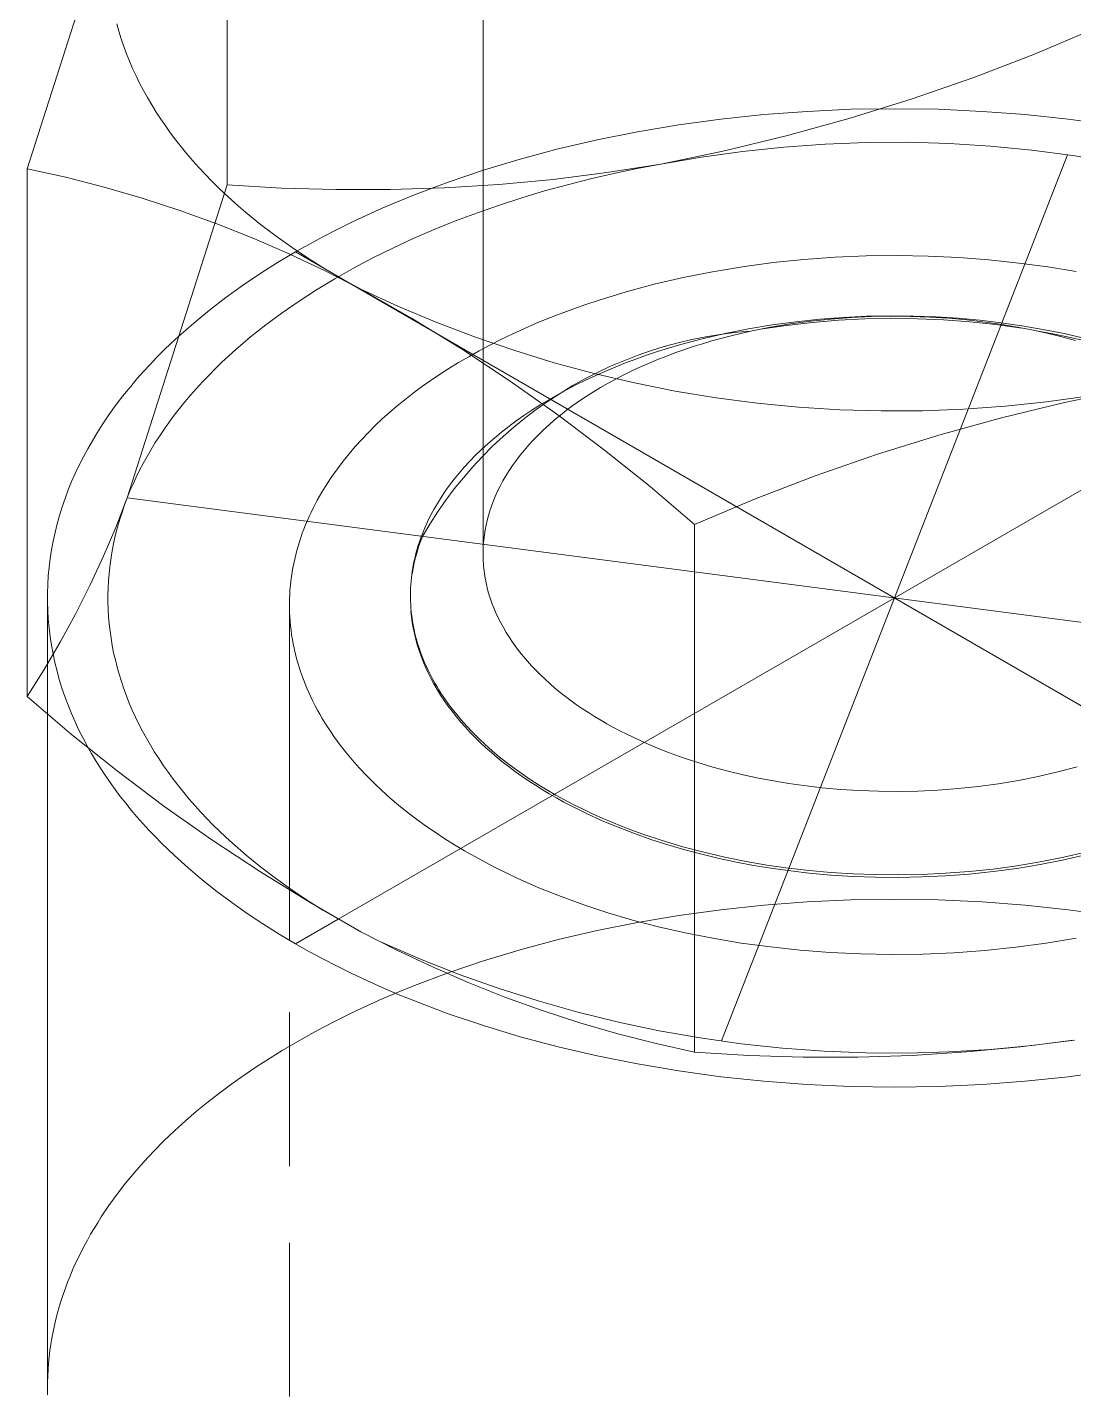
# Model space of a CAD drawing. Header units: millimetres. Extents: x -111 to 4919, y -143 to 3304.
# Drawn here: x 3022.76 to 3031.41, y 1393.85 to 1405.13 of the extents above; entities that cross this region are included whole.
import ezdxf

# ---------------------------------------------------------------- set-up
doc = ezdxf.new("R2010")
doc.units = ezdxf.units.MM
doc.linetypes.add('HIDDEN', pattern=[1.905, 1.27, -0.635])
doc.layers.add('ZANO_R', color=7, linetype='Continuous', lineweight=0)
doc.layers.add('ZANO_R_przerywana', color=7, linetype='HIDDEN', lineweight=0)

msp = doc.modelspace()

# ---------------------------------------------------------------- linework, layer by layer
at = {"layer": 'ZANO_R'}
for p, q in [((3026.529, 1400.776), (3026.529, 1409.05)), ((3024.414, 1403.826), (3024.414, 1408.185)), ((3023.588, 1406.546), (3022.762, 1403.958)), ((3023.52, 1405.093), (3023.503, 1405.154)), ((3023.539, 1405.031), (3023.52, 1405.093)), ((3031.085, 1404.905), (3031.58, 1405.114)), ((3023.56, 1404.969), (3023.539, 1405.031)), ((3023.583, 1404.908), (3023.56, 1404.969)), ((3023.607, 1404.847), (3023.583, 1404.908)), ((3023.633, 1404.786), (3023.607, 1404.847)), ((3030.584, 1404.712), (3031.085, 1404.905)), ((3023.661, 1404.725), (3023.633, 1404.786)), ((3023.691, 1404.665), (3023.661, 1404.725)), ((3030.076, 1404.535), (3030.584, 1404.712)), ((3023.722, 1404.605), (3023.691, 1404.665)), ((3023.756, 1404.545), (3023.722, 1404.605)), ((3023.791, 1404.485), (3023.756, 1404.545)), ((3023.827, 1404.426), (3023.791, 1404.485)), ((3029.563, 1404.375), (3030.076, 1404.535)), ((3023.866, 1404.367), (3023.827, 1404.426)), ((3023.906, 1404.309), (3023.866, 1404.367)), ((3028.146, 1404.321), (3028.494, 1404.368)), ((3028.494, 1404.368), (3028.848, 1404.406)), ((3028.848, 1404.406), (3029.206, 1404.432)), ((3029.045, 1404.232), (3029.563, 1404.375)), ((3029.206, 1404.432), (3029.567, 1404.449)), ((3029.567, 1404.449), (3029.929, 1404.454)), ((3029.929, 1404.454), (3030.291, 1404.449)), ((3030.291, 1404.449), (3030.652, 1404.432)), ((3030.652, 1404.432), (3031.01, 1404.406)), ((3031.01, 1404.406), (3031.363, 1404.368)), ((3031.363, 1404.368), (3031.711, 1404.321)), ((3023.947, 1404.251), (3023.906, 1404.309)), ((3023.991, 1404.194), (3023.947, 1404.251)), ((3027.472, 1404.197), (3027.805, 1404.264)), ((3027.805, 1404.264), (3028.146, 1404.321)), ((3024.036, 1404.137), (3023.991, 1404.194)), ((3024.082, 1404.08), (3024.036, 1404.137)), ((3027.149, 1404.122), (3027.472, 1404.197)), ((3028.523, 1404.105), (3029.045, 1404.232)), ((3028.673, 1404.101), (3029.014, 1404.137)), ((3029.014, 1404.137), (3029.355, 1404.161)), ((3029.355, 1404.161), (3029.697, 1404.174)), ((3029.697, 1404.174), (3030.039, 1404.176)), ((3030.039, 1404.176), (3030.381, 1404.166)), ((3030.381, 1404.166), (3030.723, 1404.144)), ((3030.723, 1404.144), (3031.064, 1404.111)), ((3024.13, 1404.024), (3024.082, 1404.08)), ((3024.18, 1403.969), (3024.13, 1404.024)), ((3026.532, 1403.946), (3026.835, 1404.038)), ((3026.835, 1404.038), (3027.149, 1404.122)), ((3027.997, 1403.996), (3028.523, 1404.105)), ((3027.997, 1403.996), (3028.334, 1404.054)), ((3028.334, 1404.054), (3028.673, 1404.101)), ((3031.359, 1404.073), (3028.498, 1396.752)), ((3031.064, 1404.111), (3031.403, 1404.067)), ((3031.403, 1404.067), (3031.741, 1404.012)), ((3022.762, 1399.599), (3022.762, 1403.958)), ((3022.762, 1403.958), (3023.081, 1403.887)), ((3024.231, 1403.914), (3024.18, 1403.969)), ((3024.283, 1403.86), (3024.231, 1403.914)), ((3026.241, 1403.848), (3026.532, 1403.946)), ((3027.107, 1403.87), (3027.553, 1403.926)), ((3027.418, 1403.874), (3027.61, 1403.919)), ((3027.553, 1403.926), (3027.997, 1403.996)), ((3027.61, 1403.919), (3027.803, 1403.959)), ((3027.803, 1403.959), (3027.997, 1403.996)), ((3023.081, 1403.887), (3023.398, 1403.806)), ((3023.398, 1403.806), (3023.712, 1403.715)), ((3023.588, 1401.238), (3024.414, 1403.826)), ((3024.337, 1403.806), (3024.283, 1403.86)), ((3024.393, 1403.753), (3024.337, 1403.806)), ((3024.414, 1403.826), (3024.863, 1403.798)), ((3024.863, 1403.798), (3025.312, 1403.785)), ((3025.761, 1403.785), (3026.211, 1403.799)), ((3025.962, 1403.743), (3026.241, 1403.848)), ((3026.211, 1403.799), (3026.659, 1403.828)), ((3026.659, 1403.828), (3027.107, 1403.87)), ((3027.037, 1403.774), (3027.227, 1403.826)), ((3027.227, 1403.826), (3027.418, 1403.874)), ((3023.712, 1403.715), (3024.023, 1403.614)), ((3024.45, 1403.701), (3024.393, 1403.753)), ((3024.508, 1403.649), (3024.45, 1403.701)), ((3025.312, 1403.785), (3025.761, 1403.785)), ((3025.696, 1403.632), (3025.828, 1403.688)), ((3025.828, 1403.688), (3025.962, 1403.743)), ((3026.664, 1403.658), (3026.85, 1403.718)), ((3026.85, 1403.718), (3027.037, 1403.774)), ((3024.023, 1403.614), (3024.33, 1403.503)), ((3024.567, 1403.598), (3024.508, 1403.649)), ((3024.69, 1403.498), (3024.567, 1403.598)), ((3025.444, 1403.516), (3025.568, 1403.574)), ((3025.568, 1403.574), (3025.696, 1403.632)), ((3026.302, 1403.527), (3026.482, 1403.594)), ((3026.482, 1403.594), (3026.664, 1403.658)), ((3024.33, 1403.503), (3024.634, 1403.382)), ((3024.818, 1403.401), (3024.69, 1403.498)), ((3025.322, 1403.456), (3025.444, 1403.516)), ((3026.125, 1403.456), (3026.302, 1403.527)), ((3024.634, 1403.382), (3024.933, 1403.251)), ((3024.95, 1403.307), (3024.818, 1403.401)), ((3025.09, 1403.333), (3025.205, 1403.395)), ((3025.205, 1403.395), (3025.322, 1403.456)), ((3025.783, 1403.303), (3025.952, 1403.381)), ((3025.952, 1403.381), (3026.125, 1403.456)), ((3024.83, 1403.182), (3024.979, 1403.27)), ((3024.933, 1403.251), (3025.229, 1403.112)), ((3025.087, 1403.216), (3024.95, 1403.307)), ((3024.979, 1403.27), (3025.09, 1403.333)), ((3024.979, 1403.27), (3025.227, 1403.127)), ((3025.619, 1403.222), (3025.783, 1403.303)), ((3029.438, 1403.227), (3029.695, 1403.237)), ((3029.695, 1403.237), (3029.952, 1403.241)), ((3029.952, 1403.241), (3030.207, 1403.236)), ((3030.207, 1403.236), (3030.46, 1403.224)), ((3024.684, 1403.089), (3024.83, 1403.182)), ((3025.228, 1403.128), (3025.087, 1403.216)), ((3025.372, 1403.044), (3025.228, 1403.128)), ((3025.303, 1403.049), (3025.458, 1403.137)), ((3025.458, 1403.137), (3025.619, 1403.222)), ((3028.426, 1403.107), (3028.674, 1403.148)), ((3028.674, 1403.148), (3028.927, 1403.182)), ((3028.927, 1403.182), (3029.181, 1403.208)), ((3029.181, 1403.208), (3029.438, 1403.227)), ((3030.46, 1403.224), (3030.709, 1403.205)), ((3030.709, 1403.205), (3030.955, 1403.179)), ((3030.955, 1403.179), (3031.195, 1403.147)), ((3031.195, 1403.147), (3031.429, 1403.108)), ((3024.541, 1402.993), (3024.684, 1403.089)), ((3025.153, 1402.958), (3025.303, 1403.049)), ((3025.229, 1403.112), (3025.52, 1402.962)), ((3025.52, 1402.962), (3025.372, 1403.044)), ((3025.372, 1403.043), (3034.713, 1397.65)), ((3027.944, 1403.003), (3028.182, 1403.059)), ((3028.182, 1403.059), (3028.426, 1403.107)), ((3024.403, 1402.893), (3024.541, 1402.993)), ((3025.008, 1402.864), (3025.153, 1402.958)), ((3034.4, 1402.994), (3025.331, 1397.758)), ((3025.52, 1402.962), (3025.938, 1402.722)), ((3025.831, 1402.82), (3025.52, 1402.962)), ((3027.488, 1402.873), (3027.712, 1402.942)), ((3027.712, 1402.942), (3027.944, 1403.003)), ((3024.138, 1402.683), (3024.268, 1402.79)), ((3024.268, 1402.79), (3024.403, 1402.893)), ((3024.868, 1402.768), (3025.008, 1402.864)), ((3026.146, 1402.687), (3025.831, 1402.82)), ((3027.166, 1402.76), (3027.271, 1402.799)), ((3027.271, 1402.799), (3027.379, 1402.837)), ((3027.379, 1402.837), (3027.488, 1402.873)), ((3024.074, 1402.628), (3024.138, 1402.683)), ((3024.735, 1402.669), (3024.868, 1402.768)), ((3025.938, 1402.722), (3026.35, 1402.469)), ((3026.466, 1402.566), (3026.146, 1402.687)), ((3026.865, 1402.635), (3026.963, 1402.678)), ((3026.963, 1402.678), (3027.063, 1402.72)), ((3027.063, 1402.72), (3027.166, 1402.76)), ((3029.07, 1402.676), (3028.904, 1402.648)), ((3029.115, 1402.694), (3028.918, 1402.668)), ((3029.251, 1402.688), (3029.035, 1402.663)), ((3029.237, 1402.698), (3029.07, 1402.676)), ((3029.311, 1402.715), (3029.115, 1402.694)), ((3029.404, 1402.716), (3029.237, 1402.698)), ((3029.467, 1402.706), (3029.251, 1402.688)), ((3029.507, 1402.73), (3029.311, 1402.715)), ((3029.57, 1402.728), (3029.404, 1402.716)), ((3029.684, 1402.718), (3029.467, 1402.706)), ((3029.701, 1402.739), (3029.507, 1402.73)), ((3029.735, 1402.736), (3029.57, 1402.728)), ((3029.901, 1402.722), (3029.684, 1402.718)), ((3029.894, 1402.743), (3029.701, 1402.739)), ((3029.899, 1402.739), (3029.735, 1402.736)), ((3030.084, 1402.741), (3029.894, 1402.743)), ((3030.061, 1402.738), (3029.899, 1402.739)), ((3030.118, 1402.719), (3029.901, 1402.722)), ((3030.22, 1402.732), (3030.061, 1402.738)), ((3030.271, 1402.734), (3030.084, 1402.741)), ((3030.335, 1402.71), (3030.118, 1402.719)), ((3030.376, 1402.722), (3030.22, 1402.732)), ((3030.455, 1402.723), (3030.271, 1402.734)), ((3030.551, 1402.694), (3030.335, 1402.71)), ((3030.528, 1402.709), (3030.376, 1402.722)), ((3030.634, 1402.707), (3030.455, 1402.723)), ((3030.677, 1402.691), (3030.528, 1402.709)), ((3030.767, 1402.671), (3030.551, 1402.694)), ((3030.809, 1402.686), (3030.634, 1402.707)), ((3030.801, 1402.674), (3030.677, 1402.691)), ((3030.982, 1402.641), (3030.767, 1402.671)), ((3030.926, 1402.653), (3030.801, 1402.674)), ((3030.982, 1402.661), (3030.809, 1402.686)), ((3023.951, 1402.516), (3024.012, 1402.572)), ((3024.012, 1402.572), (3024.074, 1402.628)), ((3024.546, 1402.516), (3024.607, 1402.568)), ((3024.607, 1402.568), (3024.735, 1402.669)), ((3026.79, 1402.455), (3026.466, 1402.566)), ((3026.676, 1402.546), (3026.769, 1402.591)), ((3026.769, 1402.591), (3026.865, 1402.635)), ((3028.371, 1402.57), (3028.255, 1402.547)), ((3028.53, 1402.597), (3028.34, 1402.553)), ((3028.488, 1402.589), (3028.371, 1402.57)), ((3028.578, 1402.578), (3028.419, 1402.535)), ((3028.606, 1402.604), (3028.488, 1402.589)), ((3028.723, 1402.635), (3028.53, 1402.597)), ((3028.74, 1402.616), (3028.578, 1402.578)), ((3028.723, 1402.615), (3028.606, 1402.604)), ((3028.918, 1402.668), (3028.723, 1402.635)), ((3028.904, 1402.648), (3028.74, 1402.616)), ((3029.035, 1402.663), (3028.821, 1402.632)), ((3031.051, 1402.629), (3030.926, 1402.653)), ((3031.156, 1402.631), (3030.982, 1402.661)), ((3031.176, 1402.603), (3031.051, 1402.629)), ((3031.252, 1402.592), (3031.12, 1402.617)), ((3031.33, 1402.596), (3031.156, 1402.631)), ((3031.3, 1402.573), (3031.176, 1402.603)), ((3031.384, 1402.564), (3031.252, 1402.592)), ((3031.424, 1402.539), (3031.3, 1402.573)), ((3031.504, 1402.556), (3031.33, 1402.596)), ((3031.516, 1402.533), (3031.384, 1402.564)), ((3023.834, 1402.4), (3023.892, 1402.458)), ((3023.892, 1402.458), (3023.951, 1402.516)), ((3024.428, 1402.412), (3024.486, 1402.464)), ((3024.486, 1402.464), (3024.546, 1402.516)), ((3026.35, 1402.469), (3026.753, 1402.203)), ((3026.411, 1402.405), (3026.496, 1402.453)), ((3026.496, 1402.453), (3026.585, 1402.5)), ((3026.585, 1402.5), (3026.676, 1402.546)), ((3027.117, 1402.355), (3026.79, 1402.455)), ((3027.913, 1402.454), (3027.801, 1402.415)), ((3027.97, 1402.447), (3027.88, 1402.417)), ((3028.026, 1402.489), (3027.913, 1402.454)), ((3028.061, 1402.475), (3027.97, 1402.447)), ((3028.14, 1402.52), (3028.026, 1402.489)), ((3028.153, 1402.503), (3028.061, 1402.475)), ((3028.188, 1402.462), (3028.113, 1402.436)), ((3028.255, 1402.547), (3028.14, 1402.52)), ((3028.34, 1402.553), (3028.153, 1402.503)), ((3028.264, 1402.488), (3028.188, 1402.462)), ((3028.341, 1402.512), (3028.264, 1402.488)), ((3028.419, 1402.535), (3028.341, 1402.512)), ((3023.722, 1402.282), (3023.777, 1402.341)), ((3023.777, 1402.341), (3023.834, 1402.4)), ((3024.316, 1402.305), (3024.371, 1402.359)), ((3024.371, 1402.359), (3024.428, 1402.412)), ((3026.247, 1402.307), (3026.327, 1402.356)), ((3026.327, 1402.356), (3026.411, 1402.405)), ((3027.448, 1402.266), (3027.117, 1402.355)), ((3027.691, 1402.372), (3027.582, 1402.326)), ((3027.705, 1402.353), (3027.62, 1402.319)), ((3027.801, 1402.415), (3027.691, 1402.372)), ((3027.792, 1402.386), (3027.705, 1402.353)), ((3027.88, 1402.417), (3027.792, 1402.386)), ((3027.895, 1402.35), (3027.825, 1402.319)), ((3027.966, 1402.379), (3027.895, 1402.35)), ((3028.039, 1402.408), (3027.966, 1402.379)), ((3028.113, 1402.436), (3028.039, 1402.408)), ((3023.617, 1402.16), (3023.669, 1402.221)), ((3023.669, 1402.221), (3023.722, 1402.282)), ((3024.211, 1402.197), (3024.263, 1402.251)), ((3024.263, 1402.251), (3024.316, 1402.305)), ((3026.093, 1402.206), (3026.169, 1402.257)), ((3026.169, 1402.257), (3026.247, 1402.307)), ((3027.37, 1402.221), (3027.266, 1402.164)), ((3027.475, 1402.275), (3027.37, 1402.221)), ((3027.454, 1402.248), (3027.374, 1402.21)), ((3027.781, 1402.188), (3027.448, 1402.266)), ((3027.536, 1402.284), (3027.454, 1402.248)), ((3027.582, 1402.326), (3027.475, 1402.275)), ((3027.62, 1402.319), (3027.536, 1402.284)), ((3027.626, 1402.22), (3027.562, 1402.186)), ((3027.691, 1402.254), (3027.626, 1402.22)), ((3027.757, 1402.287), (3027.691, 1402.254)), ((3027.825, 1402.319), (3027.757, 1402.287)), ((3023.566, 1402.098), (3023.617, 1402.16)), ((3024.112, 1402.088), (3024.161, 1402.143)), ((3024.161, 1402.143), (3024.211, 1402.197)), ((3025.951, 1402.103), (3026.021, 1402.155)), ((3026.021, 1402.155), (3026.093, 1402.206)), ((3026.753, 1402.203), (3027.147, 1401.925)), ((3027.219, 1402.132), (3027.144, 1402.091)), ((3027.266, 1402.164), (3027.165, 1402.102)), ((3027.296, 1402.172), (3027.219, 1402.132)), ((3027.374, 1402.21), (3027.296, 1402.172)), ((3027.441, 1402.114), (3027.382, 1402.077)), ((3027.5, 1402.15), (3027.441, 1402.114)), ((3027.562, 1402.186), (3027.5, 1402.15)), ((3028.117, 1402.121), (3027.781, 1402.188)), ((3028.454, 1402.065), (3028.117, 1402.121)), ((3031.334, 1402.027), (3031.86, 1402.137)), ((3023.47, 1401.971), (3023.517, 1402.035)), ((3023.517, 1402.035), (3023.566, 1402.098)), ((3024.02, 1401.977), (3024.065, 1402.032)), ((3024.065, 1402.032), (3024.112, 1402.088)), ((3025.756, 1401.945), (3025.819, 1401.998)), ((3025.819, 1401.998), (3025.883, 1402.05)), ((3025.883, 1402.05), (3025.951, 1402.103)), ((3027.001, 1402.007), (3026.933, 1401.964)), ((3027.066, 1402.038), (3026.969, 1401.97)), ((3027.072, 1402.05), (3027.001, 1402.007)), ((3027.165, 1402.102), (3027.066, 1402.038)), ((3027.144, 1402.091), (3027.072, 1402.05)), ((3027.272, 1402.001), (3027.219, 1401.962)), ((3027.326, 1402.04), (3027.272, 1402.001)), ((3027.382, 1402.077), (3027.326, 1402.04)), ((3028.794, 1402.021), (3028.454, 1402.065)), ((3029.135, 1401.988), (3028.794, 1402.021)), ((3030.844, 1401.996), (3030.502, 1401.971)), ((3030.812, 1401.901), (3031.334, 1402.027)), ((3031.184, 1402.031), (3030.844, 1401.996)), ((3031.523, 1402.078), (3031.184, 1402.031)), ((3023.381, 1401.842), (3023.425, 1401.907)), ((3023.425, 1401.907), (3023.47, 1401.971)), ((3023.935, 1401.865), (3023.977, 1401.921)), ((3023.977, 1401.921), (3024.02, 1401.977)), ((3025.638, 1401.836), (3025.696, 1401.891)), ((3025.696, 1401.891), (3025.756, 1401.945)), ((3026.875, 1401.898), (3026.783, 1401.824)), ((3026.867, 1401.919), (3026.803, 1401.874)), ((3026.933, 1401.964), (3026.867, 1401.919)), ((3026.969, 1401.97), (3026.875, 1401.898)), ((3027.12, 1401.883), (3027.074, 1401.842)), ((3027.169, 1401.923), (3027.12, 1401.883)), ((3027.147, 1401.925), (3027.533, 1401.634)), ((3027.219, 1401.962), (3027.169, 1401.923)), ((3029.476, 1401.967), (3029.135, 1401.988)), ((3029.818, 1401.957), (3029.476, 1401.967)), ((3030.16, 1401.958), (3029.818, 1401.957)), ((3030.502, 1401.971), (3030.16, 1401.958)), ((3030.294, 1401.757), (3030.812, 1401.901)), ((3023.3, 1401.711), (3023.34, 1401.777)), ((3023.34, 1401.777), (3023.381, 1401.842)), ((3023.857, 1401.752), (3023.895, 1401.809)), ((3023.895, 1401.809), (3023.935, 1401.865)), ((3025.526, 1401.722), (3025.581, 1401.779)), ((3025.581, 1401.779), (3025.638, 1401.836)), ((3026.682, 1401.782), (3026.625, 1401.735)), ((3026.741, 1401.829), (3026.682, 1401.782)), ((3026.783, 1401.824), (3026.694, 1401.746)), ((3026.803, 1401.874), (3026.741, 1401.829)), ((3027.029, 1401.801), (3026.987, 1401.76)), ((3027.074, 1401.842), (3027.029, 1401.801)), ((3023.262, 1401.644), (3023.3, 1401.711)), ((3023.785, 1401.638), (3023.82, 1401.695)), ((3023.82, 1401.695), (3023.857, 1401.752)), ((3025.421, 1401.603), (3025.472, 1401.663)), ((3025.472, 1401.663), (3025.526, 1401.722)), ((3026.57, 1401.687), (3026.517, 1401.639)), ((3026.607, 1401.665), (3026.524, 1401.581)), ((3026.625, 1401.735), (3026.57, 1401.687)), ((3026.694, 1401.746), (3026.607, 1401.665)), ((3026.907, 1401.677), (3026.871, 1401.634)), ((3026.946, 1401.719), (3026.907, 1401.677)), ((3026.987, 1401.76), (3026.946, 1401.719)), ((3029.781, 1401.597), (3030.294, 1401.757)), ((3023.192, 1401.51), (3023.226, 1401.577)), ((3023.226, 1401.577), (3023.262, 1401.644)), ((3023.721, 1401.524), (3023.752, 1401.581)), ((3023.752, 1401.581), (3023.785, 1401.638)), ((3025.372, 1401.542), (3025.421, 1401.603)), ((3026.467, 1401.591), (3026.42, 1401.542)), ((3026.524, 1401.581), (3026.443, 1401.494)), ((3026.517, 1401.639), (3026.467, 1401.591)), ((3026.804, 1401.55), (3026.773, 1401.507)), ((3026.836, 1401.592), (3026.804, 1401.55)), ((3026.871, 1401.634), (3026.836, 1401.592)), ((3027.533, 1401.634), (3027.91, 1401.332)), ((3029.274, 1401.421), (3029.781, 1401.597)), ((3023.129, 1401.373), (3023.159, 1401.441)), ((3023.159, 1401.441), (3023.192, 1401.51)), ((3023.663, 1401.41), (3023.691, 1401.467)), ((3023.691, 1401.467), (3023.721, 1401.524)), ((3025.28, 1401.416), (3025.325, 1401.48)), ((3025.325, 1401.48), (3025.372, 1401.542)), ((3026.331, 1401.443), (3026.29, 1401.393)), ((3026.374, 1401.492), (3026.331, 1401.443)), ((3026.443, 1401.494), (3026.366, 1401.405)), ((3026.42, 1401.542), (3026.374, 1401.492)), ((3026.744, 1401.464), (3026.718, 1401.421)), ((3026.773, 1401.507), (3026.744, 1401.464)), ((3023.101, 1401.304), (3023.129, 1401.373)), ((3023.611, 1401.296), (3023.636, 1401.353)), ((3023.636, 1401.353), (3023.663, 1401.41)), ((3025.197, 1401.287), (3025.237, 1401.352)), ((3025.237, 1401.352), (3025.28, 1401.416)), ((3026.252, 1401.343), (3026.216, 1401.293)), ((3026.29, 1401.393), (3026.252, 1401.343)), ((3026.366, 1401.405), (3026.291, 1401.313)), ((3026.67, 1401.336), (3026.649, 1401.293)), ((3026.693, 1401.379), (3026.67, 1401.336)), ((3026.718, 1401.421), (3026.693, 1401.379)), ((3027.91, 1401.332), (3028.277, 1401.019)), ((3028.772, 1401.228), (3029.274, 1401.421)), ((3023.051, 1401.164), (3023.075, 1401.234)), ((3023.075, 1401.234), (3023.101, 1401.304)), ((3023.493, 1400.994), (3023.588, 1401.238)), ((3023.567, 1401.183), (3023.588, 1401.238)), ((3023.588, 1401.238), (3023.611, 1401.296)), ((3023.588, 1401.238), (3036.269, 1399.587)), ((3025.141, 1401.187), (3025.159, 1401.22)), ((3025.159, 1401.22), (3025.178, 1401.254)), ((3025.178, 1401.254), (3025.197, 1401.287)), ((3026.182, 1401.243), (3026.151, 1401.192)), ((3026.22, 1401.219), (3026.152, 1401.122)), ((3026.216, 1401.293), (3026.182, 1401.243)), ((3026.291, 1401.313), (3026.22, 1401.219)), ((3026.612, 1401.208), (3026.598, 1401.17)), ((3026.63, 1401.251), (3026.612, 1401.208)), ((3026.649, 1401.293), (3026.63, 1401.251)), ((3028.277, 1401.019), (3028.772, 1401.228)), ((3023.009, 1401.023), (3023.029, 1401.094)), ((3023.029, 1401.094), (3023.051, 1401.164)), ((3023.53, 1401.071), (3023.548, 1401.127)), ((3023.548, 1401.127), (3023.567, 1401.183)), ((3025.092, 1401.085), (3025.108, 1401.119)), ((3025.108, 1401.119), (3025.124, 1401.153)), ((3025.124, 1401.153), (3025.141, 1401.187)), ((3026.095, 1401.092), (3026.07, 1401.041)), ((3026.152, 1401.122), (3026.088, 1401.022)), ((3026.122, 1401.142), (3026.095, 1401.092)), ((3026.151, 1401.192), (3026.122, 1401.142)), ((3026.573, 1401.093), (3026.563, 1401.053)), ((3026.585, 1401.132), (3026.573, 1401.093)), ((3026.598, 1401.17), (3026.585, 1401.132)), ((3022.992, 1400.953), (3023.009, 1401.023)), ((3023.39, 1400.752), (3023.493, 1400.994)), ((3023.498, 1400.958), (3023.513, 1401.015)), ((3023.513, 1401.015), (3023.53, 1401.071)), ((3025.035, 1400.946), (3025.048, 1400.981)), ((3025.048, 1400.981), (3025.062, 1401.016)), ((3025.062, 1401.016), (3025.077, 1401.051)), ((3025.077, 1401.051), (3025.092, 1401.085)), ((3026.088, 1401.022), (3026.027, 1400.921)), ((3026.047, 1400.991), (3026.027, 1400.942)), ((3026.07, 1401.041), (3026.047, 1400.991)), ((3026.554, 1401.014), (3026.546, 1400.974)), ((3026.563, 1401.053), (3026.554, 1401.014)), ((3028.277, 1396.66), (3028.277, 1401.019)), ((3022.963, 1400.81), (3022.976, 1400.881)), ((3022.976, 1400.881), (3022.992, 1400.953)), ((3023.472, 1400.844), (3023.484, 1400.901)), ((3023.484, 1400.901), (3023.498, 1400.958)), ((3025, 1400.84), (3025.011, 1400.876)), ((3025.011, 1400.876), (3025.023, 1400.911)), ((3025.023, 1400.911), (3025.035, 1400.946)), ((3026, 1400.866), (3025.991, 1400.841)), ((3026.011, 1400.878), (3025.996, 1400.834)), ((3026.008, 1400.891), (3026, 1400.866)), ((3026.017, 1400.917), (3026.008, 1400.891)), ((3026.027, 1400.921), (3026.011, 1400.878)), ((3026.027, 1400.942), (3026.017, 1400.917)), ((3026.535, 1400.893), (3026.531, 1400.853)), ((3026.54, 1400.934), (3026.535, 1400.893)), ((3026.546, 1400.974), (3026.54, 1400.934)), ((3022.952, 1400.739), (3022.963, 1400.81)), ((3023.452, 1400.728), (3023.461, 1400.786)), ((3023.461, 1400.786), (3023.472, 1400.844)), ((3024.972, 1400.733), (3024.981, 1400.769)), ((3024.981, 1400.769), (3024.99, 1400.805)), ((3024.99, 1400.805), (3025, 1400.84)), ((3025.97, 1400.763), (3025.964, 1400.737)), ((3025.977, 1400.789), (3025.97, 1400.763)), ((3025.983, 1400.79), (3025.971, 1400.746)), ((3025.984, 1400.815), (3025.977, 1400.789)), ((3025.996, 1400.834), (3025.983, 1400.79)), ((3025.991, 1400.841), (3025.984, 1400.815)), ((3026.529, 1400.776), (3026.529, 1400.756)), ((3026.529, 1400.756), (3026.529, 1400.736)), ((3022.936, 1400.595), (3022.943, 1400.667)), ((3022.943, 1400.667), (3022.952, 1400.739)), ((3023.279, 1400.514), (3023.39, 1400.752)), ((3023.438, 1400.612), (3023.444, 1400.67)), ((3023.444, 1400.67), (3023.452, 1400.728)), ((3024.951, 1400.624), (3024.957, 1400.66)), ((3024.957, 1400.66), (3024.964, 1400.697)), ((3024.964, 1400.697), (3024.972, 1400.733)), ((3025.948, 1400.658), (3025.943, 1400.631)), ((3025.951, 1400.656), (3025.943, 1400.61)), ((3025.952, 1400.684), (3025.948, 1400.658)), ((3025.96, 1400.701), (3025.951, 1400.656)), ((3025.958, 1400.711), (3025.952, 1400.684)), ((3025.964, 1400.737), (3025.958, 1400.711)), ((3025.971, 1400.746), (3025.96, 1400.701)), ((3026.529, 1400.736), (3026.53, 1400.716)), ((3026.53, 1400.716), (3026.532, 1400.696)), ((3026.532, 1400.696), (3026.533, 1400.676)), ((3026.533, 1400.676), (3026.535, 1400.656)), ((3026.535, 1400.656), (3026.538, 1400.636)), ((3022.931, 1400.523), (3022.936, 1400.595)), ((3023.43, 1400.494), (3023.433, 1400.553)), ((3023.433, 1400.553), (3023.438, 1400.612)), ((3024.937, 1400.514), (3024.94, 1400.551)), ((3024.94, 1400.551), (3024.945, 1400.588)), ((3024.945, 1400.588), (3024.951, 1400.624)), ((3025.934, 1400.55), (3025.932, 1400.523)), ((3025.937, 1400.577), (3025.934, 1400.55)), ((3025.94, 1400.604), (3025.937, 1400.577)), ((3025.943, 1400.631), (3025.94, 1400.604)), ((3026.538, 1400.636), (3026.54, 1400.615)), ((3026.54, 1400.615), (3026.543, 1400.595)), ((3026.543, 1400.595), (3026.547, 1400.575)), ((3026.547, 1400.575), (3026.551, 1400.554)), ((3026.551, 1400.554), (3026.555, 1400.534)), ((3026.555, 1400.534), (3026.559, 1400.514)), ((3022.929, 1400.451), (3022.931, 1400.523)), ((3022.929, 1400.38), (3022.929, 1400.451)), ((3023.161, 1400.279), (3023.279, 1400.514)), ((3023.429, 1400.435), (3023.43, 1400.494)), ((3023.429, 1400.376), (3023.429, 1400.435)), ((3024.93, 1400.404), (3024.931, 1400.441)), ((3024.931, 1400.441), (3024.933, 1400.478)), ((3024.933, 1400.478), (3024.937, 1400.514)), ((3025.93, 1400.496), (3025.929, 1400.468)), ((3025.929, 1400.468), (3025.929, 1400.441)), ((3025.929, 1400.441), (3025.929, 1400.413)), ((3025.932, 1400.523), (3025.93, 1400.496)), ((3026.559, 1400.514), (3026.564, 1400.493)), ((3026.564, 1400.493), (3026.575, 1400.452)), ((3026.575, 1400.452), (3026.588, 1400.411)), ((3022.929, 1393.881), (3022.929, 1400.413)), ((3022.931, 1400.308), (3022.929, 1400.38)), ((3022.935, 1400.236), (3022.931, 1400.308)), ((3023.431, 1400.317), (3023.429, 1400.376)), ((3023.434, 1400.257), (3023.431, 1400.317)), ((3024.929, 1400.367), (3024.93, 1400.404)), ((3024.929, 1400.33), (3024.929, 1400.367)), ((3024.93, 1400.293), (3024.929, 1400.33)), ((3025.929, 1400.413), (3025.93, 1400.386)), ((3025.93, 1400.386), (3025.931, 1400.358)), ((3025.931, 1400.358), (3025.933, 1400.33)), ((3025.933, 1400.33), (3025.935, 1400.302)), ((3026.588, 1400.411), (3026.602, 1400.37)), ((3026.602, 1400.37), (3026.618, 1400.33)), ((3026.618, 1400.33), (3026.635, 1400.289)), ((3022.942, 1400.164), (3022.935, 1400.236)), ((3023.035, 1400.048), (3023.161, 1400.279)), ((3023.439, 1400.198), (3023.434, 1400.257)), ((3023.446, 1400.138), (3023.439, 1400.198)), ((3024.929, 1397.994), (3024.929, 1400.293)), ((3024.932, 1400.256), (3024.93, 1400.293)), ((3024.934, 1400.219), (3024.932, 1400.256)), ((3024.938, 1400.182), (3024.934, 1400.219)), ((3025.933, 1400.302), (3025.938, 1400.256)), ((3025.935, 1400.302), (3025.938, 1400.274)), ((3025.938, 1400.274), (3025.942, 1400.246)), ((3025.938, 1400.256), (3025.944, 1400.21)), ((3025.942, 1400.246), (3025.946, 1400.218)), ((3025.944, 1400.21), (3025.952, 1400.164)), ((3025.946, 1400.218), (3025.951, 1400.19)), ((3025.951, 1400.19), (3025.957, 1400.161)), ((3026.635, 1400.289), (3026.654, 1400.248)), ((3026.654, 1400.248), (3026.675, 1400.207)), ((3026.675, 1400.207), (3026.697, 1400.167)), ((3022.951, 1400.092), (3022.942, 1400.164)), ((3022.962, 1400.021), (3022.951, 1400.092)), ((3023.455, 1400.079), (3023.446, 1400.138)), ((3023.465, 1400.019), (3023.455, 1400.079)), ((3024.942, 1400.145), (3024.938, 1400.182)), ((3024.947, 1400.108), (3024.942, 1400.145)), ((3024.953, 1400.07), (3024.947, 1400.108)), ((3025.952, 1400.164), (3025.961, 1400.118)), ((3025.957, 1400.161), (3025.963, 1400.133)), ((3025.961, 1400.118), (3025.973, 1400.072)), ((3025.963, 1400.133), (3025.969, 1400.105)), ((3025.969, 1400.105), (3025.977, 1400.077)), ((3026.697, 1400.167), (3026.72, 1400.127)), ((3026.72, 1400.127), (3026.746, 1400.086)), ((3026.746, 1400.086), (3026.772, 1400.047)), ((3022.902, 1399.821), (3023.035, 1400.048)), ((3022.975, 1399.949), (3022.962, 1400.021)), ((3023.476, 1399.959), (3023.465, 1400.019)), ((3024.96, 1400.033), (3024.953, 1400.07)), ((3024.967, 1399.996), (3024.96, 1400.033)), ((3024.976, 1399.959), (3024.967, 1399.996)), ((3025.973, 1400.072), (3025.985, 1400.025)), ((3025.977, 1400.077), (3025.985, 1400.048)), ((3025.985, 1400.048), (3025.993, 1400.02)), ((3025.985, 1400.025), (3026, 1399.979)), ((3025.993, 1400.02), (3026.003, 1399.992)), ((3026, 1399.979), (3026.016, 1399.932)), ((3026.003, 1399.992), (3026.013, 1399.963)), ((3026.772, 1400.047), (3026.801, 1400.007)), ((3026.801, 1400.007), (3026.831, 1399.968)), ((3026.831, 1399.968), (3026.862, 1399.929)), ((3022.99, 1399.878), (3022.975, 1399.949)), ((3023.008, 1399.807), (3022.99, 1399.878)), ((3023.49, 1399.9), (3023.476, 1399.959)), ((3023.505, 1399.84), (3023.49, 1399.9)), ((3024.985, 1399.922), (3024.976, 1399.959)), ((3024.995, 1399.885), (3024.985, 1399.922)), ((3025.006, 1399.849), (3024.995, 1399.885)), ((3026.013, 1399.963), (3026.023, 1399.935)), ((3026.016, 1399.932), (3026.034, 1399.886)), ((3026.023, 1399.935), (3026.034, 1399.907)), ((3026.034, 1399.907), (3026.046, 1399.878)), ((3026.034, 1399.886), (3026.054, 1399.84)), ((3026.046, 1399.878), (3026.058, 1399.85)), ((3026.862, 1399.929), (3026.895, 1399.89)), ((3026.895, 1399.89), (3026.929, 1399.852)), ((3026.929, 1399.852), (3026.965, 1399.814)), ((3022.762, 1399.599), (3022.902, 1399.821)), ((3023.027, 1399.737), (3023.008, 1399.807)), ((3023.522, 1399.781), (3023.505, 1399.84)), ((3023.54, 1399.721), (3023.522, 1399.781)), ((3025.018, 1399.812), (3025.006, 1399.849)), ((3025.03, 1399.775), (3025.018, 1399.812)), ((3025.044, 1399.739), (3025.03, 1399.775)), ((3025.058, 1399.702), (3025.044, 1399.739)), ((3026.054, 1399.84), (3026.075, 1399.794)), ((3026.058, 1399.85), (3026.072, 1399.822)), ((3026.072, 1399.822), (3026.085, 1399.794)), ((3026.075, 1399.794), (3026.098, 1399.748)), ((3026.085, 1399.794), (3026.1, 1399.766)), ((3026.098, 1399.748), (3026.123, 1399.702)), ((3026.1, 1399.766), (3026.115, 1399.737)), ((3026.965, 1399.814), (3027.003, 1399.777)), ((3027.003, 1399.777), (3027.042, 1399.74)), ((3027.042, 1399.74), (3027.082, 1399.703)), ((3023.049, 1399.667), (3023.027, 1399.737)), ((3023.073, 1399.597), (3023.049, 1399.667)), ((3023.56, 1399.662), (3023.54, 1399.721)), ((3023.582, 1399.603), (3023.56, 1399.662)), ((3025.073, 1399.666), (3025.058, 1399.702)), ((3025.089, 1399.63), (3025.073, 1399.666)), ((3025.105, 1399.594), (3025.089, 1399.63)), ((3026.115, 1399.737), (3026.13, 1399.709)), ((3026.123, 1399.702), (3026.15, 1399.656)), ((3026.13, 1399.709), (3026.147, 1399.682)), ((3026.147, 1399.682), (3026.164, 1399.654)), ((3026.15, 1399.656), (3026.178, 1399.61)), ((3026.164, 1399.654), (3026.181, 1399.626)), ((3026.181, 1399.626), (3026.199, 1399.598)), ((3027.082, 1399.703), (3027.123, 1399.668)), ((3027.123, 1399.668), (3027.166, 1399.632)), ((3027.166, 1399.632), (3027.21, 1399.597)), ((3023.129, 1399.285), (3022.762, 1399.599)), ((3023.099, 1399.527), (3023.073, 1399.597)), ((3023.127, 1399.458), (3023.099, 1399.527)), ((3023.605, 1399.544), (3023.582, 1399.603)), ((3023.63, 1399.486), (3023.605, 1399.544)), ((3025.123, 1399.558), (3025.105, 1399.594)), ((3025.141, 1399.522), (3025.123, 1399.558)), ((3025.16, 1399.486), (3025.141, 1399.522)), ((3026.178, 1399.61), (3026.208, 1399.565)), ((3026.199, 1399.598), (3026.218, 1399.571)), ((3026.208, 1399.565), (3026.239, 1399.52)), ((3026.218, 1399.571), (3026.258, 1399.516)), ((3026.239, 1399.52), (3026.273, 1399.476)), ((3026.258, 1399.516), (3026.3, 1399.462)), ((3027.21, 1399.597), (3027.256, 1399.563)), ((3027.256, 1399.563), (3027.302, 1399.53)), ((3027.302, 1399.53), (3027.35, 1399.497)), ((3023.157, 1399.389), (3023.127, 1399.458)), ((3023.657, 1399.427), (3023.63, 1399.486)), ((3023.685, 1399.369), (3023.657, 1399.427)), ((3025.18, 1399.451), (3025.16, 1399.486)), ((3025.2, 1399.416), (3025.18, 1399.451)), ((3025.222, 1399.38), (3025.2, 1399.416)), ((3026.273, 1399.476), (3026.308, 1399.431)), ((3026.3, 1399.462), (3026.345, 1399.408)), ((3026.308, 1399.431), (3026.345, 1399.387)), ((3026.345, 1399.408), (3026.392, 1399.355)), ((3027.35, 1399.497), (3027.399, 1399.465)), ((3027.399, 1399.465), (3027.45, 1399.433)), ((3027.45, 1399.433), (3027.501, 1399.402)), ((3027.501, 1399.402), (3027.553, 1399.372)), ((3023.189, 1399.321), (3023.157, 1399.389)), ((3023.223, 1399.253), (3023.189, 1399.321)), ((3023.715, 1399.311), (3023.685, 1399.369)), ((3023.747, 1399.253), (3023.715, 1399.311)), ((3025.244, 1399.346), (3025.222, 1399.38)), ((3025.267, 1399.311), (3025.244, 1399.346)), ((3025.29, 1399.276), (3025.267, 1399.311)), ((3026.345, 1399.387), (3026.383, 1399.344)), ((3026.383, 1399.344), (3026.423, 1399.301)), ((3026.392, 1399.355), (3026.441, 1399.302)), ((3026.423, 1399.301), (3026.464, 1399.258)), ((3026.441, 1399.302), (3026.493, 1399.251)), ((3027.553, 1399.372), (3027.606, 1399.343)), ((3027.606, 1399.343), (3027.66, 1399.314)), ((3027.66, 1399.314), (3027.716, 1399.286)), ((3023.506, 1398.983), (3023.129, 1399.285)), ((3023.259, 1399.186), (3023.223, 1399.253)), ((3023.293, 1399.126), (3023.259, 1399.186)), ((3023.78, 1399.196), (3023.747, 1399.253)), ((3023.815, 1399.139), (3023.78, 1399.196)), ((3025.34, 1399.208), (3025.29, 1399.276)), ((3025.392, 1399.141), (3025.34, 1399.208)), ((3026.464, 1399.258), (3026.507, 1399.216)), ((3026.493, 1399.251), (3026.547, 1399.2)), ((3026.507, 1399.216), (3026.552, 1399.175)), ((3026.547, 1399.2), (3026.604, 1399.15)), ((3027.716, 1399.286), (3027.828, 1399.233)), ((3027.828, 1399.233), (3027.944, 1399.183)), ((3027.944, 1399.183), (3028.062, 1399.136)), ((3023.329, 1399.065), (3023.293, 1399.126)), ((3023.367, 1399.006), (3023.329, 1399.065)), ((3023.851, 1399.082), (3023.815, 1399.139)), ((3023.889, 1399.026), (3023.851, 1399.082)), ((3025.447, 1399.074), (3025.392, 1399.141)), ((3025.505, 1399.009), (3025.447, 1399.074)), ((3026.552, 1399.175), (3026.598, 1399.134)), ((3026.598, 1399.134), (3026.646, 1399.093)), ((3026.604, 1399.15), (3026.662, 1399.1)), ((3026.646, 1399.093), (3026.695, 1399.053)), ((3026.662, 1399.1), (3026.723, 1399.052)), ((3028.062, 1399.136), (3028.182, 1399.092)), ((3028.182, 1399.092), (3028.305, 1399.052)), ((3023.405, 1398.947), (3023.367, 1399.006)), ((3023.892, 1398.693), (3023.506, 1398.983)), ((3023.928, 1398.97), (3023.889, 1399.026)), ((3023.969, 1398.914), (3023.928, 1398.97)), ((3025.565, 1398.945), (3025.505, 1399.009)), ((3026.695, 1399.053), (3026.746, 1399.014)), ((3026.723, 1399.052), (3026.786, 1399.005)), ((3026.746, 1399.014), (3026.798, 1398.976)), ((3026.786, 1399.005), (3026.851, 1398.958)), ((3026.798, 1398.976), (3026.851, 1398.938)), ((3026.851, 1398.958), (3026.918, 1398.913)), ((3028.305, 1399.052), (3028.428, 1399.015)), ((3028.428, 1399.015), (3028.553, 1398.981)), ((3028.553, 1398.981), (3028.679, 1398.951)), ((3028.679, 1398.951), (3028.804, 1398.924)), ((3031.117, 1398.937), (3031.279, 1398.975)), ((3031.279, 1398.975), (3031.438, 1399.018)), ((3023.446, 1398.888), (3023.405, 1398.947)), ((3023.488, 1398.83), (3023.446, 1398.888)), ((3024.012, 1398.859), (3023.969, 1398.914)), ((3024.056, 1398.804), (3024.012, 1398.859)), ((3025.628, 1398.882), (3025.565, 1398.945)), ((3025.693, 1398.82), (3025.628, 1398.882)), ((3026.851, 1398.938), (3026.905, 1398.901)), ((3026.905, 1398.901), (3026.961, 1398.864)), ((3026.918, 1398.913), (3026.986, 1398.869)), ((3026.961, 1398.864), (3027.018, 1398.829)), ((3026.986, 1398.869), (3027.057, 1398.826)), ((3028.804, 1398.924), (3028.93, 1398.9)), ((3028.93, 1398.9), (3029.056, 1398.879)), ((3029.056, 1398.879), (3029.181, 1398.862)), ((3029.181, 1398.862), (3029.329, 1398.844)), ((3029.329, 1398.844), (3029.482, 1398.83)), ((3030.288, 1398.824), (3030.454, 1398.837)), ((3030.454, 1398.837), (3030.621, 1398.855)), ((3030.621, 1398.855), (3030.788, 1398.877)), ((3030.788, 1398.877), (3030.953, 1398.905)), ((3030.953, 1398.905), (3031.117, 1398.937)), ((3023.531, 1398.773), (3023.488, 1398.83)), ((3023.576, 1398.716), (3023.531, 1398.773)), ((3024.101, 1398.75), (3024.056, 1398.804)), ((3024.148, 1398.697), (3024.101, 1398.75)), ((3025.761, 1398.759), (3025.693, 1398.82)), ((3025.831, 1398.7), (3025.761, 1398.759)), ((3027.018, 1398.829), (3027.076, 1398.794)), ((3027.057, 1398.826), (3027.129, 1398.784)), ((3027.076, 1398.794), (3027.135, 1398.76)), ((3027.129, 1398.784), (3027.203, 1398.743)), ((3027.135, 1398.76), (3027.196, 1398.726)), ((3027.196, 1398.726), (3027.257, 1398.694)), ((3027.203, 1398.743), (3027.278, 1398.704)), ((3029.482, 1398.83), (3029.638, 1398.821)), ((3029.638, 1398.821), (3029.797, 1398.815)), ((3029.797, 1398.815), (3029.958, 1398.813)), ((3029.958, 1398.813), (3030.122, 1398.817)), ((3030.122, 1398.817), (3030.288, 1398.824)), ((3023.622, 1398.659), (3023.576, 1398.716)), ((3023.669, 1398.604), (3023.622, 1398.659)), ((3024.287, 1398.415), (3023.892, 1398.693)), ((3024.196, 1398.643), (3024.148, 1398.697)), ((3024.246, 1398.591), (3024.196, 1398.643)), ((3025.903, 1398.642), (3025.831, 1398.7)), ((3025.978, 1398.585), (3025.903, 1398.642)), ((3027.257, 1398.694), (3027.383, 1398.631)), ((3027.278, 1398.704), (3027.355, 1398.666)), ((3027.355, 1398.666), (3027.433, 1398.629)), ((3027.383, 1398.631), (3027.512, 1398.572)), ((3027.433, 1398.629), (3027.512, 1398.593)), ((3023.718, 1398.549), (3023.669, 1398.604)), ((3023.768, 1398.494), (3023.718, 1398.549)), ((3024.297, 1398.539), (3024.246, 1398.591)), ((3024.349, 1398.487), (3024.297, 1398.539)), ((3026.054, 1398.53), (3025.978, 1398.585)), ((3026.132, 1398.476), (3026.054, 1398.53)), ((3027.512, 1398.593), (3027.593, 1398.559)), ((3027.512, 1398.572), (3027.644, 1398.517)), ((3027.593, 1398.559), (3027.674, 1398.526)), ((3027.644, 1398.517), (3027.779, 1398.465)), ((3027.674, 1398.526), (3027.757, 1398.494)), ((3023.819, 1398.441), (3023.768, 1398.494)), ((3023.871, 1398.387), (3023.819, 1398.441)), ((3023.979, 1398.283), (3023.871, 1398.387)), ((3024.69, 1398.149), (3024.287, 1398.415)), ((3024.403, 1398.436), (3024.349, 1398.487)), ((3024.458, 1398.386), (3024.403, 1398.436)), ((3024.572, 1398.287), (3024.458, 1398.386)), ((3026.212, 1398.423), (3026.132, 1398.476)), ((3026.293, 1398.372), (3026.212, 1398.423)), ((3027.757, 1398.494), (3027.84, 1398.464)), ((3027.779, 1398.465), (3027.916, 1398.417)), ((3027.84, 1398.464), (3028.009, 1398.407)), ((3027.916, 1398.417), (3028.055, 1398.372)), ((3028.009, 1398.407), (3028.18, 1398.356)), ((3024.092, 1398.182), (3023.979, 1398.283)), ((3024.69, 1398.191), (3024.572, 1398.287)), ((3026.376, 1398.323), (3026.293, 1398.372)), ((3026.46, 1398.275), (3026.376, 1398.323)), ((3026.546, 1398.228), (3026.46, 1398.275)), ((3028.055, 1398.372), (3028.196, 1398.331)), ((3028.18, 1398.356), (3028.353, 1398.311)), ((3028.196, 1398.331), (3028.337, 1398.294)), ((3028.337, 1398.294), (3028.48, 1398.26)), ((3028.353, 1398.311), (3028.527, 1398.27)), ((3031.327, 1398.27), (3031.518, 1398.314)), ((3031.327, 1398.249), (3031.518, 1398.293)), ((3024.208, 1398.083), (3024.092, 1398.182)), ((3024.813, 1398.098), (3024.69, 1398.191)), ((3026.633, 1398.183), (3026.546, 1398.228)), ((3026.721, 1398.14), (3026.633, 1398.183)), ((3028.48, 1398.26), (3028.622, 1398.23)), ((3028.527, 1398.27), (3028.702, 1398.235)), ((3028.622, 1398.23), (3028.765, 1398.203)), ((3028.702, 1398.235), (3028.875, 1398.205)), ((3028.765, 1398.203), (3028.907, 1398.18)), ((3028.875, 1398.205), (3029.049, 1398.181)), ((3028.907, 1398.18), (3029.049, 1398.16)), ((3029.049, 1398.181), (3029.223, 1398.16)), ((3030.547, 1398.152), (3030.743, 1398.172)), ((3030.743, 1398.172), (3030.939, 1398.199)), ((3030.743, 1398.152), (3030.939, 1398.178)), ((3030.939, 1398.199), (3031.134, 1398.231)), ((3030.939, 1398.178), (3031.134, 1398.211)), ((3031.134, 1398.231), (3031.327, 1398.27)), ((3031.134, 1398.211), (3031.327, 1398.249)), ((3024.329, 1397.988), (3024.208, 1398.083)), ((3025.101, 1397.896), (3024.69, 1398.149)), ((3024.94, 1398.007), (3024.813, 1398.098)), ((3026.81, 1398.098), (3026.721, 1398.14)), ((3026.99, 1398.018), (3026.81, 1398.098)), ((3029.049, 1398.16), (3029.223, 1398.139)), ((3029.223, 1398.16), (3029.403, 1398.144)), ((3029.223, 1398.139), (3029.403, 1398.123)), ((3029.403, 1398.144), (3029.586, 1398.132)), ((3029.403, 1398.123), (3029.586, 1398.112)), ((3029.586, 1398.132), (3029.773, 1398.126)), ((3029.586, 1398.112), (3029.773, 1398.105)), ((3029.773, 1398.126), (3029.963, 1398.124)), ((3029.773, 1398.105), (3029.963, 1398.103)), ((3029.963, 1398.124), (3030.156, 1398.128)), ((3029.963, 1398.103), (3030.156, 1398.107)), ((3030.156, 1398.128), (3030.351, 1398.137)), ((3030.156, 1398.107), (3030.351, 1398.116)), ((3030.351, 1398.137), (3030.547, 1398.152)), ((3030.351, 1398.116), (3030.547, 1398.131)), ((3030.547, 1398.131), (3030.743, 1398.152)), ((3024.453, 1397.895), (3024.329, 1397.988)), ((3024.929, 1397.584), (3024.929, 1397.994)), ((3025.071, 1397.919), (3024.94, 1398.007)), ((3027.174, 1397.945), (3026.99, 1398.018)), ((3027.362, 1397.876), (3027.174, 1397.945)), ((3024.58, 1397.805), (3024.453, 1397.895)), ((3025.206, 1397.834), (3025.071, 1397.919)), ((3025.52, 1397.655), (3025.101, 1397.896)), ((3025.345, 1397.752), (3025.206, 1397.834)), ((3027.56, 1397.812), (3027.362, 1397.876)), ((3028.494, 1397.836), (3028.146, 1397.789)), ((3028.848, 1397.874), (3028.494, 1397.836)), ((3029.206, 1397.901), (3028.848, 1397.874)), ((3029.567, 1397.917), (3029.206, 1397.901)), ((3029.929, 1397.922), (3029.567, 1397.917)), ((3030.291, 1397.917), (3029.929, 1397.922)), ((3030.652, 1397.901), (3030.291, 1397.917)), ((3031.01, 1397.874), (3030.652, 1397.901)), ((3031.363, 1397.836), (3031.01, 1397.874)), ((3031.711, 1397.789), (3031.363, 1397.836)), ((3024.71, 1397.719), (3024.58, 1397.805)), ((3024.843, 1397.635), (3024.71, 1397.719)), ((3025.331, 1397.758), (3024.979, 1397.555)), ((3027.805, 1397.732), (3027.472, 1397.665)), ((3027.765, 1397.751), (3027.56, 1397.812)), ((3027.979, 1397.696), (3027.765, 1397.751)), ((3028.146, 1397.789), (3027.805, 1397.732)), ((3024.979, 1397.555), (3024.843, 1397.635)), ((3025.811, 1397.506), (3025.52, 1397.655)), ((3027.472, 1397.665), (3027.149, 1397.59)), ((3028.2, 1397.645), (3027.979, 1397.696)), ((3028.428, 1397.6), (3028.2, 1397.645)), ((3028.663, 1397.561), (3028.428, 1397.6)), ((3031.431, 1397.601), (3031.183, 1397.559)), ((3025.09, 1397.492), (3024.979, 1397.555)), ((3025.205, 1397.43), (3025.09, 1397.492)), ((3026.011, 1397.428), (3025.696, 1397.565)), ((3026.106, 1397.366), (3025.811, 1397.506)), ((3026.835, 1397.506), (3026.532, 1397.414)), ((3027.149, 1397.59), (3026.835, 1397.506)), ((3028.903, 1397.529), (3028.663, 1397.561)), ((3029.148, 1397.503), (3028.903, 1397.529)), ((3029.398, 1397.483), (3029.148, 1397.503)), ((3030.676, 1397.5), (3030.42, 1397.481)), ((3030.931, 1397.526), (3030.676, 1397.5)), ((3031.183, 1397.559), (3030.931, 1397.526)), ((3025.322, 1397.369), (3025.205, 1397.43)), ((3026.331, 1397.302), (3026.011, 1397.428)), ((3026.532, 1397.414), (3026.241, 1397.316)), ((3029.651, 1397.472), (3029.398, 1397.483)), ((3029.906, 1397.467), (3029.651, 1397.472)), ((3030.163, 1397.47), (3029.906, 1397.467)), ((3030.42, 1397.481), (3030.163, 1397.47)), ((3025.444, 1397.31), (3025.322, 1397.369)), ((3025.568, 1397.251), (3025.444, 1397.31)), ((3026.241, 1397.316), (3025.962, 1397.211)), ((3026.406, 1397.236), (3026.106, 1397.366)), ((3026.655, 1397.187), (3026.331, 1397.302)), ((3025.696, 1397.194), (3025.568, 1397.251)), ((3025.828, 1397.137), (3025.696, 1397.194)), ((3025.828, 1397.156), (3025.696, 1397.1)), ((3025.962, 1397.211), (3025.828, 1397.156)), ((3026.709, 1397.115), (3026.406, 1397.236)), ((3026.983, 1397.083), (3026.655, 1397.187)), ((3025.568, 1397.042), (3025.444, 1396.984)), ((3025.696, 1397.1), (3025.568, 1397.042)), ((3025.962, 1397.083), (3025.828, 1397.137)), ((3026.241, 1396.977), (3025.962, 1397.083)), ((3027.017, 1397.004), (3026.709, 1397.115)), ((3027.313, 1396.989), (3026.983, 1397.083)), ((3025.322, 1396.924), (3025.205, 1396.863)), ((3025.444, 1396.984), (3025.322, 1396.924)), ((3026.532, 1396.879), (3026.241, 1396.977)), ((3027.328, 1396.903), (3027.017, 1397.004)), ((3027.647, 1396.907), (3027.313, 1396.989)), ((3025.205, 1396.863), (3025.09, 1396.801)), ((3026.835, 1396.787), (3026.532, 1396.879)), ((3027.642, 1396.812), (3027.328, 1396.903)), ((3027.958, 1396.731), (3027.642, 1396.812)), ((3027.983, 1396.836), (3027.647, 1396.907)), ((3028.322, 1396.777), (3027.983, 1396.836)), ((3024.979, 1396.738), (3024.87, 1396.674)), ((3025.09, 1396.801), (3024.979, 1396.738)), ((3027.149, 1396.704), (3026.835, 1396.787)), ((3027.472, 1396.628), (3027.149, 1396.704)), ((3028.277, 1396.66), (3027.958, 1396.731)), ((3028.662, 1396.729), (3028.322, 1396.777)), ((3029.004, 1396.692), (3028.662, 1396.729)), ((3030.97, 1396.703), (3030.523, 1396.661)), ((3031.063, 1396.714), (3030.721, 1396.681)), ((3031.416, 1396.759), (3030.97, 1396.703)), ((3031.404, 1396.758), (3031.063, 1396.714)), ((3024.763, 1396.608), (3024.658, 1396.54)), ((3024.87, 1396.674), (3024.763, 1396.608)), ((3027.805, 1396.562), (3027.472, 1396.628)), ((3028.726, 1396.632), (3028.277, 1396.66)), ((3029.175, 1396.618), (3028.726, 1396.632)), ((3029.347, 1396.667), (3029.004, 1396.692)), ((3029.625, 1396.619), (3029.175, 1396.618)), ((3029.69, 1396.653), (3029.347, 1396.667)), ((3030.074, 1396.633), (3029.625, 1396.619)), ((3030.034, 1396.651), (3029.69, 1396.653)), ((3030.377, 1396.661), (3030.034, 1396.651)), ((3030.523, 1396.661), (3030.074, 1396.633)), ((3030.721, 1396.681), (3030.377, 1396.661)), ((3024.554, 1396.47), (3024.453, 1396.398)), ((3024.658, 1396.54), (3024.554, 1396.47)), ((3028.146, 1396.504), (3027.805, 1396.562)), ((3028.494, 1396.457), (3028.146, 1396.504)), ((3031.711, 1396.504), (3031.363, 1396.457)), ((3024.453, 1396.398), (3024.353, 1396.324)), ((3028.848, 1396.42), (3028.494, 1396.457)), ((3029.206, 1396.393), (3028.848, 1396.42)), ((3029.567, 1396.377), (3029.206, 1396.393)), ((3029.929, 1396.371), (3029.567, 1396.377)), ((3030.291, 1396.377), (3029.929, 1396.371)), ((3030.652, 1396.393), (3030.291, 1396.377)), ((3031.01, 1396.42), (3030.652, 1396.393)), ((3031.363, 1396.457), (3031.01, 1396.42)), ((3024.256, 1396.248), (3024.161, 1396.171)), ((3024.353, 1396.324), (3024.256, 1396.248)), ((3024.161, 1396.171), (3024.069, 1396.091)), ((3024.069, 1396.091), (3023.979, 1396.01)), ((3023.892, 1395.927), (3023.808, 1395.842)), ((3023.979, 1396.01), (3023.892, 1395.927)), ((3023.808, 1395.842), (3023.727, 1395.755)), ((3023.727, 1395.755), (3023.65, 1395.667)), ((3023.575, 1395.577), (3023.505, 1395.486)), ((3023.65, 1395.667), (3023.575, 1395.577)), ((3023.505, 1395.486), (3023.437, 1395.393)), ((3023.437, 1395.393), (3023.374, 1395.299)), ((3023.344, 1395.251), (3023.314, 1395.203)), ((3023.374, 1395.299), (3023.344, 1395.251)), ((3023.286, 1395.155), (3023.259, 1395.107)), ((3023.314, 1395.203), (3023.286, 1395.155)), ((3023.207, 1395.009), (3023.183, 1394.959)), ((3023.232, 1395.058), (3023.207, 1395.009)), ((3023.259, 1395.107), (3023.232, 1395.058)), ((3023.159, 1394.91), (3023.137, 1394.86)), ((3023.183, 1394.959), (3023.159, 1394.91)), ((3023.116, 1394.81), (3023.096, 1394.759)), ((3023.137, 1394.86), (3023.116, 1394.81)), ((3023.077, 1394.709), (3023.059, 1394.658)), ((3023.096, 1394.759), (3023.077, 1394.709)), ((3023.027, 1394.556), (3023.013, 1394.505)), ((3023.043, 1394.607), (3023.027, 1394.556)), ((3023.059, 1394.658), (3023.043, 1394.607)), ((3022.999, 1394.453), (3022.987, 1394.402)), ((3023.013, 1394.505), (3022.999, 1394.453)), ((3022.976, 1394.35), (3022.966, 1394.298)), ((3022.987, 1394.402), (3022.976, 1394.35)), ((3022.957, 1394.246), (3022.95, 1394.194)), ((3022.966, 1394.298), (3022.957, 1394.246)), ((3022.943, 1394.142), (3022.938, 1394.09)), ((3022.95, 1394.194), (3022.943, 1394.142)), ((3022.934, 1394.038), (3022.931, 1393.985)), ((3022.938, 1394.09), (3022.934, 1394.038)), ((3022.931, 1393.985), (3022.929, 1393.933)), ((3022.929, 1393.933), (3022.929, 1393.881)), ((3022.929, 1393.881), (3022.929, 1393.828))]:
    msp.add_line(p, q, dxfattribs=at)
at = {"layer": 'ZANO_R_przerywana'}
msp.add_line((3024.929, 1302.374), (3024.929, 1397.584), dxfattribs=at)

doc.saveas('drawing.dxf')
